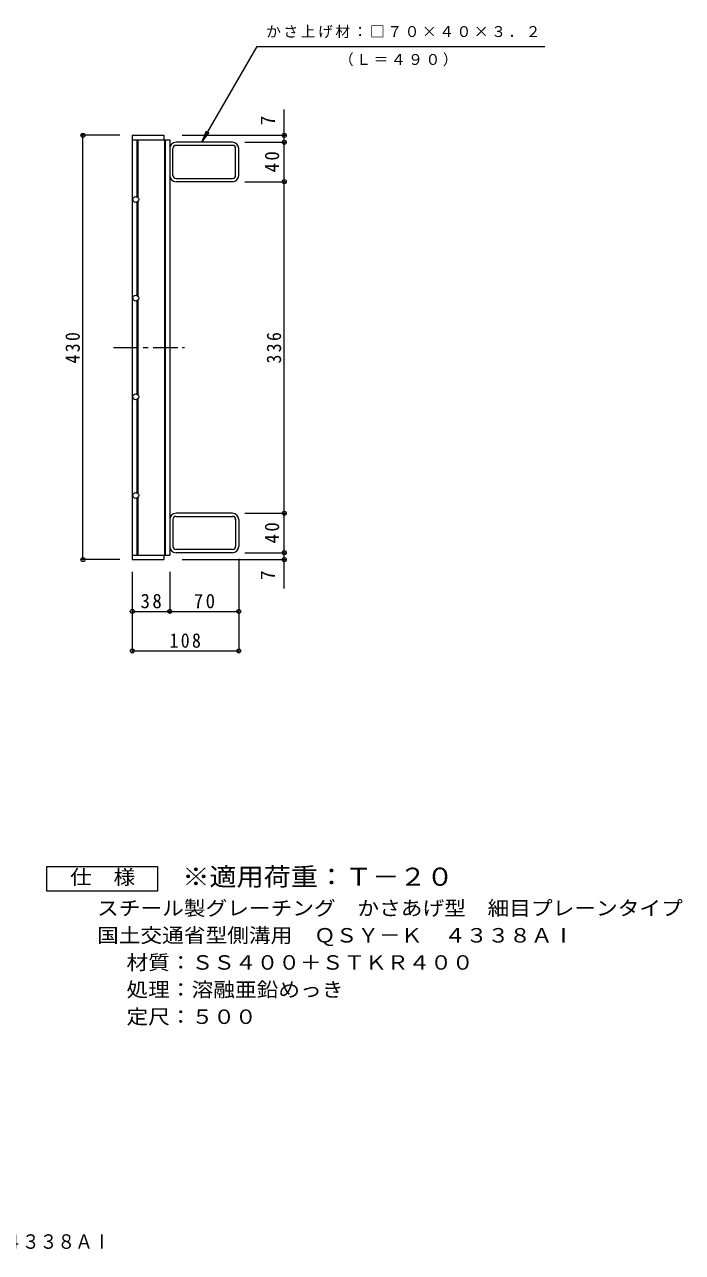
# Model space of a CAD drawing. Units: millimetres, scale not verified. Extents: x -569 to 765, y -687 to 595.
# Drawn here: x 98 to 765, y -687 to 557 of the extents above; entities that cross this region are included whole.
import ezdxf
from ezdxf.enums import TextEntityAlignment as Align

# ---------------------------------------------------------------- set-up
doc = ezdxf.new("R2010")
doc.units = ezdxf.units.MM
doc.header["$LTSCALE"] = 5
doc.header["$PDMODE"] = 32
doc.header["$PDSIZE"] = 4
doc.linetypes.add('CHAIN1', pattern=[8, 5, -1, 1, -1])
for name, color, linetype, lineweight in [('A-1_ピット', 2, 'Continuous', 9), ('A-2_蓋', 3, 'Continuous', 9), ('A-4_寸法', 7, 'Continuous', 9), ('A-5_仕様文', 7, 'Continuous', 9), ('F-5_F-5ﾚｲﾔ', 2, 'Continuous', 9)]:
    doc.layers.add(name, color=color, linetype=linetype, lineweight=lineweight)
doc.styles.add('ＭＳ ゴシック', font='')
doc.styles.get('ＭＳ ゴシック').set_extended_font_data('MS Gothic')

msp = doc.modelspace()

# ---------------------------------------------------------------- linework, layer by layer
at = {"layer": 'A-1_ピット'}
for p, q in [((308.952, 438.068), (251.752, 438.068)), ((248.552, 404.468), (248.552, 431.667)), ((308.952, 434.868), (251.752, 434.868)), ((312.152, 404.468), (312.152, 431.667)), ((315.352, 404.468), (315.352, 431.668)), ((251.752, 401.268), (308.952, 401.268)), ((308.952, 398.068), (251.752, 398.068)), ((248.552, 55.667), (248.552, 28.467)), ((308.952, 62.067), (251.752, 62.067)), ((251.752, 58.867), (308.952, 58.867)), ((312.152, 55.667), (312.152, 28.467)), ((315.352, 55.667), (315.352, 28.467)), ((308.952, 25.267), (251.752, 25.267)), ((308.952, 22.067), (251.752, 22.067))]:
    msp.add_line(p, q, dxfattribs=at)
for centre, radius, start, end in [((251.752, 431.668), 6.4, 90, 180), ((308.952, 431.668), 6.4, 0, 90), ((251.752, 431.667), 3.2, 90, 180), ((308.952, 431.667), 3.2, 0, 90), ((251.752, 404.468), 6.4, 180, 270), ((251.752, 404.468), 3.2, 180, 270), ((308.952, 404.468), 6.4, 270, 0), ((308.952, 404.468), 3.2, 270, 0), ((251.752, 55.667), 6.4, 90, 180), ((251.752, 55.667), 3.2, 90, 180), ((308.952, 55.667), 6.4, 0, 90), ((308.952, 55.667), 3.2, 0, 90), ((251.752, 28.467), 6.4, 180, 270), ((251.752, 28.467), 3.2, 180, 270), ((308.952, 28.467), 3.2, 270, 0), ((308.952, 28.467), 6.4, 270, 0)]:
    msp.add_arc(centre, radius, start, end, dxfattribs=at)
at = {"layer": 'A-2_蓋'}
for p, q in [((207.352, 445.068), (207.352, 15.067)), ((207.352, 440.567), (245.352, 440.567)), ((211.852, 440.567), (211.852, 382.896)), ((212.852, 440.567), (212.852, 382.303)), ((239.852, 440.567), (239.852, 19.567)), ((240.852, 440.567), (240.852, 19.567)), ((245.352, 440.567), (245.352, 19.567)), ((211.852, 377.239), (211.852, 282.896)), ((212.852, 377.831), (212.852, 282.303)), ((211.852, 277.239), (211.852, 182.896)), ((212.852, 277.831), (212.852, 182.303)), ((211.852, 177.239), (211.852, 82.896)), ((212.852, 177.831), (212.852, 82.303)), ((211.852, 77.239), (211.852, 19.567)), ((212.852, 77.831), (212.852, 19.567)), ((207.352, 19.567), (245.352, 19.567)), ((207.352, 15.067), (239.352, 15.067)), ((239.352, 19.567), (239.352, 15.067))]:
    msp.add_line(p, q, dxfattribs=at)
at = {"layer": 'A-2_蓋', "linetype": 'CHAIN1'}
msp.add_line((188.382, 230.067), (260.354, 230.067), dxfattribs=at)
at = {"layer": 'A-2_蓋'}
msp.add_lwpolyline([(207.352, 445.068), (239.352, 445.068), (239.352, 440.567)], dxfattribs=at)
for centre in [(210.852, 380.067), (210.852, 280.067), (210.852, 180.067), (210.852, 80.067)]:
    msp.add_circle(centre, 3, dxfattribs=at)
at = {"layer": 'A-4_寸法'}
for p, q in [((361.452, -14.358), (361.452, 471.343)), ((194.852, 445.068), (155.852, 445.068)), ((157.352, 15.067), (157.352, 445.068)), ((257.852, 445.068), (362.952, 445.068)), ((321.452, 438.068), (362.952, 438.068)), ((321.452, 398.068), (362.952, 398.068)), ((321.452, 62.067), (362.952, 62.067)), ((194.852, 15.067), (155.852, 15.067)), ((257.852, 15.067), (362.952, 15.067)), ((315.352, 15.967), (315.352, -78.933)), ((321.452, 22.067), (362.952, 22.067)), ((207.352, 2.567), (207.352, -78.933)), ((245.352, 2.567), (245.352, -38.933)), ((207.352, -37.433), (315.352, -37.433)), ((207.352, -77.433), (315.352, -77.433))]:
    msp.add_line(p, q, dxfattribs=at)
for p in [(157.352, 445.068), (361.452, 445.068), (361.452, 438.068), (361.452, 398.068), (361.452, 62.067), (157.352, 15.067), (361.452, 22.067), (361.452, 15.067), (207.352, -37.433), (245.352, -37.433), (315.352, -37.433), (207.352, -77.433), (315.352, -77.433)]:
    msp.add_point(p, dxfattribs=at)
at = {"layer": 'A-5_仕様文'}
for q in [(282.636, 449.616), (285.462, 447.984)]:
    msp.add_line((277.852, 438.068), q, dxfattribs=at)
msp.add_lwpolyline([(277.852, 438.068), (333.855, 535.068), (625.729, 535.068)], dxfattribs=at)
at = {"layer": 'F-5_F-5ﾚｲﾔ'}
msp.add_lwpolyline([(120.571, -320.949), (120.571, -295.948), (233.071, -295.948), (233.071, -320.949)], close=True, dxfattribs=at)

# ---------------------------------------------------------------- texts
at = {"layer": 'A-4_寸法', "color": 2, "style": 'ＭＳ ゴシック'}
for p in [(356.452, 455.074), (356.452, -5.824)]:
    msp.add_text('7', height=14.66, rotation=90, dxfattribs=at).set_placement(p, align=Align.BOTTOM_LEFT)
at = {"layer": 'A-4_寸法', "color": 2, "char_height": 14.66, "attachment_point": 7, "rotation": 90, "style": 'ＭＳ ゴシック'}
for s, insert in [('\\T1.27;\\W0.95;40', (356.452, 407.443)), ('\\T1.27;\\W0.9;430', (154.352, 213.817)), ('\\T1.27;\\W0.9;336', (358.452, 213.817)), ('\\T1.27;\\W0.95;40', (356.452, 31.442))]:
    msp.add_mtext(s, dxfattribs=dict(at, insert=insert))
at = {"layer": 'A-4_寸法', "color": 2, "char_height": 14.66, "attachment_point": 7, "style": 'ＭＳ ゴシック'}
for s, insert in [('\\T1.27;\\W0.95;38', (215.727, -34.433)), ('\\T1.27;\\W0.95;70', (269.727, -34.433)), ('\\T1.27;\\W0.9;108', (245.102, -74.433))]:
    msp.add_mtext(s, dxfattribs=dict(at, insert=insert))
at = {"layer": 'A-5_仕様文', "char_height": 11, "attachment_point": 7, "style": 'ＭＳ ゴシック'}
for s, insert in [('\\T1.17;かさ上げ材：□７０×４０×３．２', (343.041, 543.542)), ('\\T1.17;（Ｌ＝４９０）', (416.859, 514.994))]:
    msp.add_mtext(s, dxfattribs=dict(at, insert=insert))
at = {"layer": 'F-5_F-5ﾚｲﾔ', "style": 'ＭＳ ゴシック'}
for s, width, p in [('仕\u3000様', 1.1, (144.321, -318.449)), ('スチール製グレーチング\u3000かさあげ型\u3000細目プレーンタイプ', 1.1, (171.615, -349.909)), ('国土交通省型側溝用\u3000ＱＳＹ－Ｋ\u3000４３３８ＡⅠ', 1.1, (171.615, -377.409)), ('材質：ＳＳ４００＋ＳＴＫＲ４００', 1.1, (201.472, -404.908)), ('処理：溶融亜鉛めっき', 1.1, (201.472, -432.408)), ('定尺：５００', 1.1, (201.472, -459.909)), ('国土交通省型側溝用\u3000ＱＳＹ－Ｋ\u3000４３３８ＡⅠ', 0.9, (-210.5, -687.804))]:
    msp.add_text(s, height=14.66, dxfattribs=dict(at, width=width)).set_placement(p, align=Align.BOTTOM_LEFT)
at = {"layer": 'F-5_F-5ﾚｲﾔ', "color": 3, "style": 'ＭＳ ゴシック', "width": 1.1}
msp.add_text('※適用荷重：Ｔ－２０', height=18.33, dxfattribs=at).set_placement((258.071, -320.949), align=Align.BOTTOM_LEFT)

doc.saveas('drawing.dxf')
